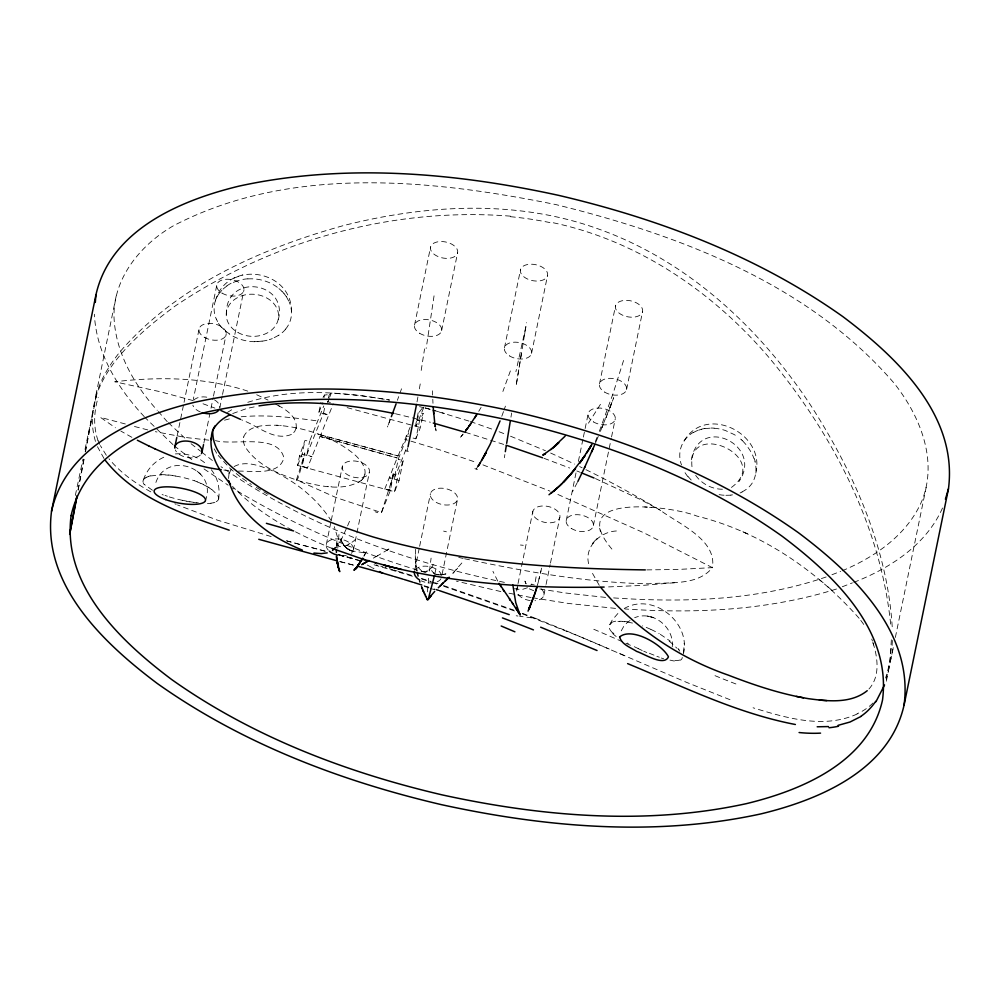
<?xml version="1.0" encoding="UTF-8"?>
<svg xmlns="http://www.w3.org/2000/svg" width="1000" height="1000" viewBox="0 0 1000 1000"><rect width="100%" height="100%" fill="white"/><g stroke="black" fill="none" stroke-linecap="round" stroke-linejoin="round"><path stroke-width="0.75" stroke-dasharray="5 3.75" d="M891.35 639.775L890.025 661.925L886.112 680.3M364.925 474.25C366.362 466.475 358.8 457.788 352.788 453.062C331.188 436.2 303.9 427.163 276.725 425.238C265.8 425.2 250.1 424.688 244.1 435.812C242.562 439.513 243.525 443.762 245.387 447.163C257.875 466.188 280.75 474.925 301.537 481.613C320.662 486.138 343.787 491.925 361.425 480.288M672.25 646.775C674.438 627.362 653 610.062 634.663 617.7M415.375 549.3L415.737 563.288M892.362 640.462L891.912 648.975M624.225 608.5C653.938 591.4 693.475 624.425 682.588 656.675M337.762 548.2L339.212 531.7M683.587 652.712L684.175 643.25M427.362 591.912L428.75 577.175M336.575 547.925L337.2 541.35C336.388 552.55 351.675 543.475 355.35 539.462M218.625 498.938C220.188 488.725 217.85 477.738 211.238 469.663M336.75 545.6L336.912 543.95M510.425 216.15C392.975 206.863 272.725 240.287 175.263 305.975C134.05 336.213 77.737 384.538 95.825 442.575M226.375 314.8C224.7 271.625 291.537 281.475 277.488 322.287M731.425 487.438C773.575 456.825 684.95 417.488 692.2 468.512M429.462 571.038L431.087 558.125M434.05 295.837L426.163 348.438M421.2 370.425L424.562 348.913M536.087 576.788L534.738 585.225M504.363 457.713L504.875 454.525M521.375 353.775L515.95 386.788M510.962 417.163L511.637 413.013M516.525 383.3L526.525 322.675M524.338 335.875L524.938 332.262M420.225 383.938L418.812 391.912M525.862 326.712L515.913 371.688M755.812 473.125C765.8 433.025 704.688 403.312 683.487 441.962A38.038 31.062 18 0 0 681.012 463.575L681.1 463.75M417.912 396.95L417.013 401.925M78.012 490.05L84.062 457.938M85.213 451.825L92.413 413.6M78.188 490.012L84.35 457.875M85.525 451.75L96.1 396.662L84.288 452.875M616.388 530.975C598.975 531.825 582.612 548.787 589.55 566.562M364.95 474.113L363.35 478.062M886.338 681.2L889.362 666.35M116.2 295.975L95.363 397.788C99.637 380.812 109.012 365.513 119.875 351.95C176.9 285.863 260.375 248.738 342.925 225.738C425.412 204.625 515.3 199.338 596.675 228.363C687.175 260 760.837 328.6 812.475 408.075C854.725 474.55 888.075 549.837 892.362 629.388M198.962 329.663L184.062 402.325M216.713 285.512L193.287 399.487M203.85 443.137L209.75 414.338M211 408.263L213.175 397.65M213.475 396.138L226.213 333.988M219.737 408.075L222.225 395.95M222.537 394.438L243.975 289.837M320.037 436.45L397.25 457.987L320.037 436.45L307.425 468.075L297.6 465.387L299.525 455.975L304.913 440.525L309.6 441.138L323.775 405.95M297.6 465.387L302.125 454.113L304.913 440.525M393.525 474.062L390.325 490.6L381.475 512.6L336.275 497.638L296.438 479.875C298.663 483.9 309.713 428.288 302.25 466.1L307.425 468.075M302.125 454.113L311.962 456.788L306.788 454.812L309.6 441.138M306.788 454.812L323.537 413.162L328.713 415.125L318.875 412.463L320.962 402.3M324.2 397.337C322.587 393.587 331.337 394.275 329.012 397.325M323.537 413.162L324.888 406.575M320.75 434.938L398.075 455.938L320.75 434.938L333.25 403.85M328.25 401.05L328.075 401.887L330.387 402.5M326.312 544.525L330.938 522M331.25 520.5L342.35 466.438M353.4 550.087L369.375 472.262A13.825 8.125 11.6 0 0 350.712 461.037A13.825 8.125 11.6 0 0 347.488 474.75A13.825 8.125 11.6 0 0 369.375 472.262M414.525 325.138L430.562 247.05M403.188 460.625L399.113 480.45L394.575 491.725L384.75 489.062L389.725 489.85L393 473.9L397.962 475.238L403.188 460.625L398.4 459.338M399.113 480.45L389.288 477.788L394.263 478.575L398.212 459.288L408.738 432.55M394.575 491.725L397.962 475.238M406.037 436.138L408.575 436.262M413.05 438.038L415.863 438.8L419.575 420.7L423.25 413.587L418.288 412.262L415.538 425.637L414.938 425.475M415.863 438.8L420.4 427.525L423.25 413.587M441.613 330.7L457.587 252.875A13.825 8.125 11.6 0 0 438.925 241.65A13.825 8.125 11.6 0 0 435.712 255.362A13.825 8.125 11.6 0 0 457.587 252.875M414.712 570.288L419.338 547.762M419.65 546.263L430.438 493.7M442.113 574.3L457.463 499.525A13.825 8.125 11.6 0 0 438.8 488.3A13.825 8.125 11.6 0 0 435.588 502.013A13.825 8.125 11.6 0 0 457.463 499.525M504.462 347.812L520.5 269.725M531.55 353.375L547.525 275.55A13.825 8.125 11.6 0 0 528.862 264.325A13.825 8.125 11.6 0 0 525.65 278.038A13.825 8.125 11.6 0 0 547.525 275.55M516.8 589.575L517.725 585.075M518.025 583.575L532.825 511.488M543.875 595.138L545.763 585.988M546.075 584.45L550.15 564.612M550.462 563.088L559.85 517.312A13.825 8.125 11.6 0 0 541.188 506.087A13.825 8.125 11.6 0 0 537.975 519.8A13.825 8.125 11.6 0 0 559.85 517.312M566.2 520.662L576.5 470.513M578.375 461.4L583.062 438.6M583.375 437.088L588.062 414.288M599.475 383.963L615.5 305.875M593.387 525.55L611.237 438.475M611.55 436.95L615.312 418.612M626.562 389.525L642.537 311.688A13.825 8.125 11.6 0 0 623.875 300.475A13.825 8.125 11.6 0 0 620.65 314.175A13.825 8.125 11.6 0 0 642.537 311.688M890.438 661.075L893.812 644.938M895.362 637.425L926.175 487.325M177.113 435.988L183.75 403.862M434.85 573.85L435.75 569.525M75.338 495.425L83 458.963M888.238 671.388L892.887 649.438M541.613 568.138L537.413 585.275L538.3 581.987M229.05 473.512L228.525 478.7M540.45 573.212L541 570.862M405.688 450.812L407.025 451.075L407.775 447.887M691.338 459.8C699.287 413.738 764.237 445.613 738.888 481.637M296.1 428.413C297.825 417.875 286.9 410 278.775 405.85M243.738 436.925L243.562 437.6M539.062 579L539.6 576.788M296.137 428.25L294.613 431.675L291.3 434.487M381.475 512.6L393.7 474.1M296.438 479.875L303.863 456.463L299.525 455.975M623.575 360.462L612.987 393.75L599.125 431.925M229 473.663L231.275 469.1M504.062 409.988L505.412 406.125M510.375 370.938L502.887 391.475M400.025 392.975L401.525 388.8M397.375 400.3L398.713 396.613M501.788 416.287L503.612 411.275M205.162 501.262C218.725 468.113 165.863 449.425 155.5 483.663M390.288 419.5L389.212 422.362L390.637 418.638M388.225 424.963L389.575 421.4L387.438 426.962M600.388 431.362L613.7 397.7L609.05 410.012M610.05 407.45L611.65 403.288L610.05 407.45L610.6 406.037M595.3 441.613L596.962 437.45M215.362 300.95C226.65 259.225 292 269 291.475 311.712M318.875 412.463L322.85 402.587M329.225 398.338L327.612 402.325L329.075 395.2L330.925 393.15M329.762 397.013L331.362 393.025L360.188 395.5L389.6 400.075C342.05 391.8 291.35 387.325 244.875 403.3M384.75 489.075L397.362 457.45M398.075 455.938L411.287 424.475M394.263 478.575L406.962 446.975M423.438 407.5A65.588 5.637 -74.8 0 1 423.65 407.7L416.138 426.375L419 412.45L422.825 407.5M216.513 298.075L216.887 297.137M143.425 479.837C146.888 469.237 155.363 460.387 165.763 456.425M603.413 424.05L602.038 427.388L603.088 424.85M349.513 521.3L347.262 526.638M598.288 436.388L595.85 442.137M595.375 443.237L596.1 441.55M346.388 528.663L341.175 539.9L341.737 538.787M336.425 545.675L337.388 536.788L334.275 526.638M433.212 564.725C431.525 568.7 427.212 572.663 422.612 571.475M577.362 482.425L572.55 491.463M942.513 508.013C926.225 544.8 890.188 568.25 853.85 582.312M363.95 556.062L367.2 550.125M609.812 624.513L612.238 620.025L618.663 612.587M341.525 539.225L339.9 542.062M365.138 553.975L363.975 556.013M621.263 630.837L623.925 626.05L627.663 622.062L632.3 619.087M572.4 491.75L572.812 491.012M323.038 397.512L324.725 394.775M478.75 411.312L481.075 407.425M600.45 404.338L588.45 423.175M684.112 440.988L684.9 439.888A36.525 30.137 21.4 0 1 693.263 432.362M474.85 468.65L476.15 469.062L478.113 466.188M361.25 480.462L362.738 478.9M362.587 479.1L363.475 477.9M461.85 562.987L450.3 576.075M219.963 292.512L221.838 290.35M593.763 542.05L592.425 543.688L597.2 538.638L594.6 541.025M463 434.162L461.413 436.112L463.575 433.488L460.425 437.212M285.663 329.15L283.788 331.225A38.263 30.987 13.4 0 1 281.012 333.612L278.7 335.35M456.05 570L457.725 568.088M868.925 689.025C880.263 676.612 877.812 657.763 873.062 643.075M453.137 573.162L454.762 571.425M530.612 585.237L531.85 583.975M610.575 623.688L611.487 623.075M428.825 570.138L429.825 569.338M226.975 285.975L224.6 287.787A38.2 30.925 3.3 0 0 221.788 290.325M145.2 478.062L144.288 478.762A37.375 10.713 9.1 0 0 143.05 482.013L143.375 483M358.537 482.413L359.988 481.463M227.425 412.413L233.812 408.462M388.212 549.475L377.325 555.938M348.537 544.237L350.138 543.288M234.1 466.562C245.725 460.175 259.95 465.887 271.275 470.25C295.113 481.15 316.712 498.175 330.95 520.35M693.4 432.525L695.825 431.287A37.113 30.938 23.4 0 1 698.725 430.05M527.475 587.725L521.425 589.75L514.475 588.663M377.725 555.712L372.1 558.812M680.512 660.163L681.213 659.688A36.362 10.713 31.1 0 0 682.25 657.438M742.125 492.05L740.075 492.975M857.175 714C823.675 729.262 786.325 717.938 753.075 707.788M232.712 413.537L246.825 408.488L257.488 406.188M233.312 282.425L236.475 281.188M146.825 477.175L148.387 476.575M291.413 434.438C273.875 441.6 257.425 425.337 241.725 419.95M426.325 571.425L427.275 571.038M272.3 338.625L269.262 339.675M233.925 278.125L242.537 274.837M826.137 576.975C757.537 600.612 683.525 602.875 611.737 597.775M831.95 574.738L840.662 571.375M842.113 570.825C875.113 556.987 907.35 534.75 921.9 500.85C938.3 460.125 919.762 415.475 894.05 383.125C808.612 283.863 679.963 235.175 555.938 204.6C431.163 179.387 290.45 164.75 173.45 225.75C140.675 244.662 112.85 278.125 114.025 317.738C115.738 352.825 134.15 384.8 157.275 410.35M842.288 586.763L852.4 582.875M214.9 502.425L213.487 502.837M529.375 588.85L533.7 590.712M698.763 430.112L701.475 429.3M224.513 420.188L232.05 418.2M444.787 574.237L445.962 573.888L440.538 574.888L435.863 574.25M836.5 589C768.312 610.363 695.788 613.85 624.888 608.962M150.762 475.925L161.525 474.875M704.912 428.587L710.962 428.113M262.125 341.175L265.3 340.662A38.837 30.562 10.1 0 0 269.2 339.575M211.062 503.288L207.438 503.55M730.9 495.188L725.013 495.325M674.675 582.725L642.962 585.375L605.65 587.038M241.238 416.763C266.663 414.462 292.2 417.362 317.362 420.925M247.862 278.9L251.175 278.8A39.225 33.3 7.2 0 1 276.475 286.65L279 288.575M617.925 621.538L619.913 621.475M257.938 341.525L254.625 341.525M423.975 571.737L424.85 571.712M175.375 453.925C186.838 452.912 198.762 456.725 207.013 464.85M646.825 569.9L677.325 569.475L712.412 567.638C717.138 539.663 678.825 524.113 660.75 510.55C636.388 495.95 611.475 482.212 585.962 469.688M365.75 552.688L363.725 552.675L365.613 552.725M722.425 489.237C711.787 489.225 701.325 483.638 695.325 474.888M363.862 552.725L351.525 550.812L354.9 551.825C349.4 551.275 342.4 545.725 340.6 539.062M238.363 471.138C251.663 470.675 279.45 476.1 283.9 457.8C277.7 432.9 234.075 445.85 215.425 440.613M165.25 474.963L168.287 475.15M859.112 618.288C816.388 569.975 759.8 531.575 696.812 516.05C671.8 505.938 562.675 491.887 612.6 549.913M615.538 608.4L568.525 603.462L532.6 597.775M622.375 621.55L624.7 621.75M276.725 425.238L277.55 425.288M280.387 425.487L281.238 425.55M327.3 486.512L328.162 486.562M330.9 486.763L331.725 486.812M714.112 428.225L717.15 428.562A40.912 35.45 27.9 0 1 725.325 430.487L733.75 434.338A42.387 36.825 28.1 0 1 735.837 435.562L738.012 437.075M674.463 660.975L672.725 660.8M520.438 545.013L523.288 545.312M208.825 440.15L185.837 437.512L155.338 431.675M644.688 506.95L646.9 507.137M649.625 507.375L651.688 507.562M223.9 470.05L230.637 470.662M605.575 597.413L565.288 592.975L539.2 588.85M564.487 630.087L535.487 618.325L519.712 616.3M172.325 475.55L175.538 476M196.887 502.938L193.912 502.525M408.375 451.287L407.025 451.075M516.213 615.763L517.962 616.038M531.1 597.537L506.9 592.8M627.688 622.137L632.475 623.062M719.112 494.65L721.963 495.075A39.787 30.575 27.7 0 0 725 495.225M189.938 501.875L186.762 501.275M504.412 582.375C404.15 561.438 305.538 525.413 221 466.7M500.838 591.562L456.463 581.163M464.613 558.763C525.225 571.575 586.65 582.737 648.763 583.8C669.725 581.925 697.7 585.975 712.412 567.638L643.913 532.837L555.525 493.413M443.612 531.112L446.413 531.8M553.3 222.775C638.612 240.863 714.112 292.638 769.912 358.625C832.887 434.438 881.3 526.975 890.863 626.213M395.4 413.738L430.363 422.238M182.613 500.387L179.375 499.625A39.575 8.775 14 0 1 167.887 496.5M458.725 557.413L463.137 558.425M147.787 429.913L132.35 425.938M338.525 554.637L353.787 558.612M325.35 551.2L301.388 544.862M340.213 561.638L355.25 565.588M416.262 419.812L419.575 420.7M324.825 551.138L287 540.975M338.363 554.763L359.412 560.388M339.663 561.538L354.738 565.487M405.788 439.738L407.375 440.175M477.45 469.425L476.15 469.062M299.575 544.388L285.837 540.612M339.038 554.875L356.737 559.65M347.125 407.625L420.4 427.525M301.8 466.55L390.325 490.6M430.138 409.35L423.35 407.463L430.875 409.562M338.925 554.963L359.4 560.675M468.938 421.075L432.612 410.037M271.175 536.587L216.85 519.938L177.537 504.95M125.325 423.975L100.438 417.375L115.412 427.775M433.625 410.325L444.55 413.45M376.337 564.875L377.425 565.188M410.85 441.125L439.462 449.762L477.325 462.8M380.7 566.138L382.887 566.775M385.075 567.413L386.163 567.725M426.037 572.65C358.1 552.75 292.288 524.862 231.925 487.738M389.45 568.688L392.738 569.663M663.675 658.775L661.3 658.037M393.825 569.987L397.125 570.975M374.062 564.788L412.837 576.375M398.212 571.3L412.512 575.65M465.538 432.375L504.712 444.725M193.062 400.588L160.7 391.838L114.75 381.763C159.125 376.562 205.7 377.025 248.4 391.35M421.337 578.4L431.275 581.55M424.025 585.7L429.55 587.463M434.6 582.612L437.925 583.688M167.387 496.225L165.037 495.438M433.975 588.888L435.075 589.237M443.462 585.5L513.763 610.087M421.788 579.038L430.562 581.925M432.025 582.413L437.863 584.338M443.713 586.263L515 611.15M424.462 586.425L428.837 587.863M430.3 588.35L434.675 589.788M470.412 421.562L493.8 429.775M375.125 511.737L377.762 512.712M203.012 403.775L214.913 408.1M194.288 480.688L197.275 481.8M522.263 613.775L578.975 636.2L625.5 656.087M482.925 464.862L550.037 491.15M729.975 699.688L686.775 682.45L616.512 652.2M543.975 458.3L569.663 468.025M522.55 613.375L535.487 618.325M317.95 434.05L318.725 434.338M321.662 435.475L322.413 435.763M499.1 431.75L506.262 434.525M331.938 548.362C295.688 533.688 259.75 515 232.55 486.362M510.513 436.2L545.462 450.725M576.838 470.962L579.712 472.137M566.4 630.875L596.413 643.538M598.263 644.338L609.263 649.062M646.8 652.537L643.713 651.188M174.838 503.762L176.188 504.363M595.487 478.6L641.438 500.025L660.75 510.55M200.925 483.312L203.6 484.562M550.638 453.038L574.612 464.075M256.7 394.738L268.062 400.1M650.8 629.362L646.287 627.413A41.6 16.375 25.5 0 0 642.412 625.875M642.225 650.525L638.175 648.612M650.987 629.438L654.737 631.263A41.062 16.3 25.5 0 1 656.838 632.312L659.212 633.688M747.425 533.85L742.763 531.625L746.188 533.25M579.637 466.562L582.15 467.8M635.825 647.463L634.325 646.7M152.425 490.25L144.25 484.412M374 568.65L372.413 567.825M268.137 494.387L253.925 486.05M371.625 567.4L366.925 564.85M421.863 571.2L417.638 566.862M275.587 404.087L279.525 406.275M131.888 437.325L120.812 431.05M206.775 486.225L209.037 487.55M628.312 643.5L627.5 643.037M435.1 573.938L432.312 571.7L430.438 567.837M150.812 491.875C135.275 483.15 120.325 472.7 108.987 458.775M660.337 634.35L670.225 641.112M229.338 333.775L226.775 331.962A38.95 30.525 7.8 0 1 223.7 329.462M204.013 468.925L228.125 485.175M242.562 478.4L251.337 484.487M211.637 489.275L217.575 495.062A37.675 11.35 17.7 0 1 218.25 496.562L218.637 497.7M191.075 443.738L200.55 451.188M201.737 452.125L212.413 460.513M174.088 445.675L194.338 461.587M240.05 476.65L230.55 468.925L218.2 455.45M823.188 582.762L819.1 579.4M740.638 439.1L741.575 439.9M200.85 474.438L196.825 470.913M831.2 589.663L827.262 586.225M741.612 439.925L742.45 440.675M613.875 633.713L612.625 632.513M742.6 440.812L748.375 447.25M168.35 422.713L185.35 438.575M172.95 444.613L145.3 417.8M223.775 329.412L221.688 327.275M691.213 480.037L688.175 476.675M281.988 291.288L284.05 293.55M158.262 411.475L167.213 421.65M144.3 416.675C118.088 388.625 96.237 353.537 94.375 314.25M677.887 648.337L679.075 649.788M860.788 620.4L863.925 624.675M106.337 455.3L100.375 445.613M599.275 585.363L590.887 570.525M286.375 296.663L289.325 302.2M104.012 458.5L97.463 446.7M217.587 321.587L216.337 319.1M214.237 448.862L217.25 454.263M497.775 581.138L492.938 571.337M525.575 582.725L525.125 581.55L526.087 583.85L525.8 583.162M97.987 440.55L99.725 444.375M524.938 581.112L525.388 582.238M871.75 639.087L872.463 641.1M681.488 464.95L681.263 464.263M754.388 458.75L755.125 461.3M872.862 642.387L873.65 644.963M599.65 528.25L599.95 529.637M600.075 530.2L600.375 531.575M435.975 430.288L435.637 428.512L436.087 430.812M415.575 561.663L416.875 570.887M416.512 568.975L416.763 570.275M416.287 567.562L416.075 566.05L416.188 566.888M337.088 543.45L337.163 544.087M432.8 399.312L432.975 403.288M432.512 390.825L432.638 395.075M415.363 558.05L415.288 555.562M200.338 455.075A13.825 8.125 11.6 0 1 186.812 457.425A13.825 8.125 11.6 0 1 175.312 449.95M541.362 588.962A13.825 8.125 11.6 0 1 534.95 600.725M530.175 600.575A13.825 8.125 11.6 0 1 517.612 587.7M531.475 584.3A13.825 8.125 11.6 0 1 534.338 585.013M328.288 550.138A13.825 8.125 11.6 0 1 331.05 539.85A13.825 8.125 11.6 0 1 348.913 542.35A13.825 8.125 11.6 0 1 351.238 553.35M346.25 555.425A13.825 8.125 11.6 0 1 338.713 555.363M200.375 411.987A13.825 8.125 11.6 0 1 192.825 405.188M193.863 400.163A13.825 8.125 11.6 0 1 208.3 397.45M214.5 399.875A13.825 8.125 11.6 0 1 219.838 407.225M440.988 578.713A13.825 8.125 11.6 0 1 421.262 580.862M415.225 569.913A13.825 8.125 11.6 0 1 429.575 566.613A13.825 8.125 11.6 0 1 441.475 575.288M419.525 406.65A301.95 177.488 11.6 0 1 423.65 407.7M710.962 428.038A39.462 33.85 27.2 0 1 714.112 428.15M701.425 429.212A37.95 32.025 25.3 0 1 704.875 428.488M687.962 476.775A40.925 32.45 24.3 0 1 684.362 471.587M732.537 494.85A38.85 30.5 29.3 0 1 730.85 495.05M742.013 491.9A37.125 29.838 33.3 0 0 750.575 485.3L752.038 483.338A37.287 30.137 36.7 0 0 754.95 461.3M748.012 447.45A40.213 33.175 32.6 0 1 754.05 458.8M624.4 621.45A40.888 14.287 23.9 0 1 627.413 621.825M619.637 621.275A40.175 13.238 22.8 0 1 622.1 621.325M611.062 622.875A38.6 12.1 21.5 0 1 617.075 621.013M612.163 632.438A36.288 10.838 19.3 0 1 610.75 623.775M616.188 636.538A37.225 10.362 22 0 1 612.612 633.462M638.212 648.575A41.737 8.312 25 0 1 636.35 647.663M654 655.138A42.725 8.425 25 0 1 646.712 652.163M659.325 657.2A42.237 9.275 25.4 0 1 656.888 656.338M672.288 660.525A39.588 10.562 27.6 0 1 669.95 660.125M680.013 659.987A37.562 10.588 28.9 0 1 673.662 660.312M678.675 649.663A36.362 10.713 31.1 0 1 679.788 651.175M669.137 641.15A38.237 12.138 28.6 0 1 676.725 648.088M247.85 278.825A39.038 32.887 7 0 0 243.637 279.3L240.45 280.025A38.812 32.337 6.4 0 0 236.438 281.1M226.85 285.863A38.487 31.637 5.2 0 1 233.2 282.262M219.887 292.475A38.013 30.575 2.1 0 0 214.163 307.1L214.125 309.75A38.175 30.638 2.3 0 0 214.5 313.163L215.138 315.788A38.388 30.738 3.8 0 0 216.287 319.113M221.525 327.362A38.688 30.8 5.5 0 1 217.45 321.637M254.638 341.737A39.175 30.35 8.8 0 1 229.15 333.95M262.1 341.087A39.025 30.3 9.5 0 1 257.913 341.425M278.575 335.225A38.537 30.762 11.3 0 1 272.288 338.413M285.613 329.113A38.013 30.938 14.7 0 0 291.462 314.637L291.475 311.913A38.125 31.1 14.5 0 0 291.087 308.387L290.512 305.663A38.325 31.375 13.1 0 0 289.275 302.213M283.975 293.6A38.712 32.05 10.5 0 1 286.3 296.688M278.938 288.625A38.95 32.562 8.9 0 1 281.913 291.325M175.55 476.075A39.462 14.363 13.2 0 1 194.237 480.737M168.162 474.975A39.162 13.775 13.1 0 1 172.237 475.387M161.287 474.688A38.825 13.012 12.6 0 1 165.05 474.75M148.188 476.5A37.825 11.213 10.4 0 1 150.525 475.838M145.113 478.038A37.525 10.85 9.6 0 1 146.725 477.137M144.062 484.325A37.6 10.738 9.7 0 1 143.287 483M163.337 494.988A39.362 9.162 13.8 0 1 162.1 494.538M186.688 501.163A39.462 8.775 14.1 0 1 182.6 500.288M193.7 502.337A39.188 9.213 14.3 0 1 189.788 501.688M198.45 502.912A38.8 9.787 14.7 0 1 196.612 502.7M213.175 502.775A37.738 10.975 16.9 0 1 210.85 503.175M218.725 497.725A37.4 11.125 17.8 0 1 214.65 502.312M208.713 487.575A38.663 12.5 15.1 0 1 211.312 489.288M203.337 484.625A39.025 13.225 14.2 0 1 206.5 486.275M197.125 481.875A39.312 13.913 13.6 0 1 200.763 483.387M510.375 216.7A357.775 355.012 -6.4 0 1 553.188 223.275M98.025 440.538A237.037 118.2 -20.8 0 1 98.2 397.287M593.8 629.275A436.05 64.4 20 0 1 633.15 646.5M735.913 683.962A484.925 144.913 35.9 0 1 713.75 675.15M873 703A199.725 101.013 61.1 0 1 857.062 713.787M891.162 648.337A190.925 95.812 62.2 0 1 885.575 678.025M607.238 414.613L605.95 417.825L607.238 414.613M387.038 550.2L386.4 550.612L388.913 549.012L387.038 550.2M442.638 574.6L441.538 574.8L442.638 574.6M443.688 574.462L442.638 574.612L443.688 574.487M440.538 574.825L439.487 574.862L440.538 574.888M438.587 574.8L437.625 574.688L438.562 574.85M651.075 617L647.4 616.062L653.125 617.525L651.075 617M436.737 574.487L435.825 574.225L436.7 574.525M351 550.638L349.275 549.862L351 550.638M349.775 550.112L347.987 549.087L349.775 550.112M348.512 549.425L346.8 548.225L348.512 549.425M434.375 573.513L433.575 572.925L434.3 573.488M347.337 548.65L345.662 547.225L347.337 548.65M346.225 547.75L344.6 546.112L346.225 547.75M345.175 546.725L343.6 544.85L345.175 546.725M342.725 543.513L341.287 540.737L342.725 543.513M509.438 355.875A13.825 8.125 11.6 0 0 531.487 353.65A13.825 8.125 11.6 0 0 513.1 342.262A13.825 8.125 11.6 0 0 509.438 355.875M419.5 333.2A13.825 8.125 11.6 0 0 441.55 330.975A13.825 8.125 11.6 0 0 423.162 319.587A13.825 8.125 11.6 0 0 419.5 333.2M204.225 337.225A13.825 8.125 11.6 0 0 226.1 334.738A13.825 8.125 11.6 0 0 207.438 323.512A13.825 8.125 11.6 0 0 204.225 337.225M221.975 293.075A13.825 8.125 11.6 0 0 243.85 290.587A13.825 8.125 11.6 0 0 225.2 279.363A13.825 8.125 11.6 0 0 221.975 293.075M604.45 392.013A13.825 8.125 11.6 0 0 626.487 389.8A13.825 8.125 11.6 0 0 608.1 378.413A13.825 8.125 11.6 0 0 604.45 392.013M571.225 528.387A13.825 8.125 11.6 0 0 593.275 526.163A13.825 8.125 11.6 0 0 574.875 514.775A13.825 8.125 11.6 0 0 571.225 528.387M593.325 421.85A13.825 8.125 11.6 0 0 615.2 419.363A13.825 8.125 11.6 0 0 596.538 408.15A13.825 8.125 11.6 0 0 593.325 421.85M237.963 332.525A26.175 21.05 3.6 0 0 278.525 317.15A26.175 21.05 3.6 0 0 240.75 296.163A26.175 21.05 3.6 0 0 237.963 332.525"/><path stroke-width="1.5" d="M336.4 552.475L336.463 550.087M211.088 438.038C209.688 455.5 219.5 471.488 230.525 484.162M51.537 511.175C41.925 584.9 103.438 642.987 157.113 683.363C241.85 743.5 340.637 781.062 441.3 804.625C545.85 827.45 655.625 836.888 761 813.875C819.5 799.712 889.65 770.188 904.087 704.987L948.462 488.825C958.075 415.1 896.562 357.013 842.887 316.637C758.15 256.5 659.362 218.938 558.7 195.375C454.15 172.55 344.375 163.113 239 186.125C180.5 200.287 110.35 229.812 95.913 295.012L51.537 511.175C65.975 445.975 136.125 416.438 194.625 402.287C300 379.275 409.787 388.7 514.325 411.538C614.987 435.087 713.787 472.663 798.525 532.788C852.188 573.162 913.7 631.263 904.087 704.987M95.312 302.413L95.913 295.012M505.325 451.662L506.25 445.938M506.675 443.312L510.275 421.287M416.538 404.475L408.025 446.788M76.862 496.163L69.662 534.388L77.013 496.138M201.988 452.225L203.538 444.65M174.9 446.7L176.788 437.512M434.575 575.125L428.175 599.675M536.275 589.25L537.1 586.425L534.65 594.338M945.413 499.225L948.462 488.825M535.475 591.825L528.05 611.15M535.737 590.95L536 590.15M530.112 605.575L528.688 609.637M534.438 594.987L529.675 607.45M396.062 403.913L391.35 416.675M884.55 684.95L875.962 701.725M500.05 420.913L490.138 444.35L480.037 463.2M528.825 609.45L529.587 607.638L528.913 609.225M584.513 467.7L594.587 445.1M591.55 452.1L593.038 448.688M584.913 466.838L577.85 481.475M482 459.95L483.963 456.512M362.75 558.125L356.688 567.25L358.725 564.475M591.938 444.387L582.238 459.55L579.7 463.075L585.037 455.487L569.837 475.337L571.862 472.975M588.688 449.775L591.438 445.262L586.475 453.288M474.6 418.05L476.7 414.663L469.012 426.262L471.175 423.212M428.338 599.388L431.037 595.65L430.4 596.475M358.325 565.025L361.763 559.812L357.962 565.55M215.162 425.775C212.225 429.725 211.025 434.963 211.513 439.825M469.3 425.85L465.5 431.037L467.738 428.025L465.9 430.475M335.4 547.525L332.537 550.475M429.8 597.275L429.4 597.8M357.15 566.638L353.913 570.25L356.562 568L355.575 568.8M572.863 471.788L575.513 468.55L562.95 482.663M430.95 595.763L434.712 591.45M566.25 479.263L569.188 476.062L563.413 482.2M565.1 436.175L550.9 449.6M565.962 479.588L560.087 485.438L562 483.587M438.312 587.737L440.662 585.413M441.675 584.45L443.025 583.138L440.4 585.675M448.05 578.3L445.138 581.112M449.188 577.175L442.713 583.438M559.9 485.613L553.975 490.863L559.7 485.812M553.375 447.575L558.775 442.725L553.45 447.463L556.1 445.238M556.788 488.45L549 494.75M867.237 690.7C850.913 703.812 828.188 701.312 808.812 698.725C781.15 694.225 754.45 685.25 728.388 675.163C679.075 658.025 634.05 627.825 600.8 587.487M553.513 447.4L542.863 455.175L545.413 453.55L543.387 454.825M551 493.25L553.787 491.025M355.863 568.562L356.9 567.788M860.8 716.55L850.025 722.013L838.062 725.35M361.65 564.7L368.963 560.525L363 563.888M230.25 414.663C223.038 418 216.45 423.237 212.75 430.4C211.737 457.6 240.287 473.675 259.55 487.562C294.788 509.275 333.55 524.637 372.975 536.912C461.15 562.7 553.875 568.65 645.312 569.9M327.225 552.875L321.312 553.612L313.925 553.062M259.012 405.863C303.9 399.038 349.663 404.65 393.875 413.45M828.438 726.575L817.175 726.787M604.138 587.075C530.275 588.562 455.588 583.825 383.862 565.125L401.375 569.438M826.775 700.612L819.375 700.075M221.287 469.712C197.95 467.062 175.912 458.237 154.65 448.7M509.225 614.625L489.225 607.688M795.387 724.5C736.637 713.263 682.487 686.325 627.612 663.612M803.462 697.812L796.413 696.413M390.775 566.9L363.025 559.225L331.938 548.362M337.238 560.85L258.762 539.3M358.275 566.4L383.35 573.312M433.275 423.062L465.538 432.375M383.938 573.488L390.375 575.388M363.025 559.225L365.037 559.825M374.675 562.65L375.625 562.925M390.962 575.562L393.237 576.237M394.338 576.562L403.113 579.2M404.212 579.538L413 582.25M414.113 582.587L421.825 585M436.188 589.6L438.4 590.312M506.125 445.188L542.55 457.762M439.5 590.675L487.912 607.212M229.213 530.175C184.513 514.688 135.725 498.8 105.325 460.387M302.337 550.087C270.95 537.438 238.487 514.425 228.688 480.55M540.65 627.2L597.038 650.512M581.138 472.725L594.05 478.013M220.837 410.475L240.562 419.387M137.338 440.238L148.787 445.95M148.55 445.838L154.913 448.812M382.762 573.15L381.163 572.337M379.562 571.538L380.363 571.938M499.025 583.312L512.95 603.825M511.95 602.463L520.288 615.05L517.463 610.4L519.75 614.175L515.737 602.587L512.837 584.938M515.562 607.625L516.688 609.212M503.175 589.913L504.137 591.312M515.962 608.138L517.038 609.837M500.25 585.325L501.2 586.862M427.45 600.013L423.2 590.75L423.587 591.775M425.662 596.375L425.45 595.95M426.875 598.862L427.05 599.25M423.375 591.213L422.175 588.2L422.55 589.25M422.312 588.6L421.512 586.575M424.637 594.175L424.412 593.625M339.137 570.1L338.638 568.362L339.738 571.625L339.3 570.438M337.5 564.012L337.188 562.175L339.025 569.712M419.562 580.962L419.925 582.1M418.113 576.112L417.175 572.3M338.5 568.075L338.075 566.362L338.4 567.688M337.575 564.237L337.962 566.087M337.125 562L337.45 563.725M435.2 426L435.35 426.887L434.975 424.425M338.438 566.638L337.875 562.05M434.688 422.425L433.2 407.062M336.65 558.15L336.85 559.788L336.5 556.312L336.85 560.013M433.713 413.688L433.438 410.3M174.825 448.15A13.825 8.125 11.6 0 1 190.062 441.5A13.825 8.125 11.6 0 1 201.475 453.612M337.75 555.163A13.825 8.125 11.6 0 1 329.438 551.237M219.237 409.462A13.825 8.125 11.6 0 1 202.188 412.65M419.637 580A13.825 8.125 11.6 0 1 414.475 571.512M502.438 617.913A386.2 69.963 19.3 0 1 533.438 629.888M293.637 530.95A468.175 100.188 8.7 0 1 266.388 523.325M875.7 701.338A194.675 98.138 62.9 0 1 860.725 716.425M838.525 726.237A276.212 138.275 57.2 0 1 829 727.75M820.562 733.125A344.663 166.575 53 0 1 799.087 732.525M501.188 626.013A468.638 10.888 22.7 0 1 514.9 631.8M619.6 636.938C621.55 644.538 630.763 647.525 636.688 651.425C643.888 653.587 664 666.912 668.462 656.825C662.075 644.4 631.938 626.712 619.6 636.938M71.112 515.588C61.975 585.75 120.512 641.038 171.588 679.463C252.237 736.688 346.262 772.45 442.062 794.862C541.562 816.587 646.05 825.562 746.325 803.662C802.013 790.2 868.775 762.087 882.513 700.037C891.65 629.862 833.112 574.587 782.038 536.15C701.388 478.925 607.375 443.175 511.562 420.75C412.062 399.025 307.587 390.05 207.3 411.95C151.625 425.425 84.85 453.525 71.112 515.588M486.05 452.638L484 456.45L486.05 452.638M480.025 463.225L478.125 466.188L480.025 463.225M355.538 568.787L354.75 569.487L355.538 568.787M510.312 600.138L509.4 598.85L510.3 600.15M165.662 499.588A26.1 7.512 10.5 0 0 205.475 500.412A26.1 7.512 10.5 0 0 168.325 486.85A26.1 7.512 10.5 0 0 165.662 499.588"/></g></svg>
